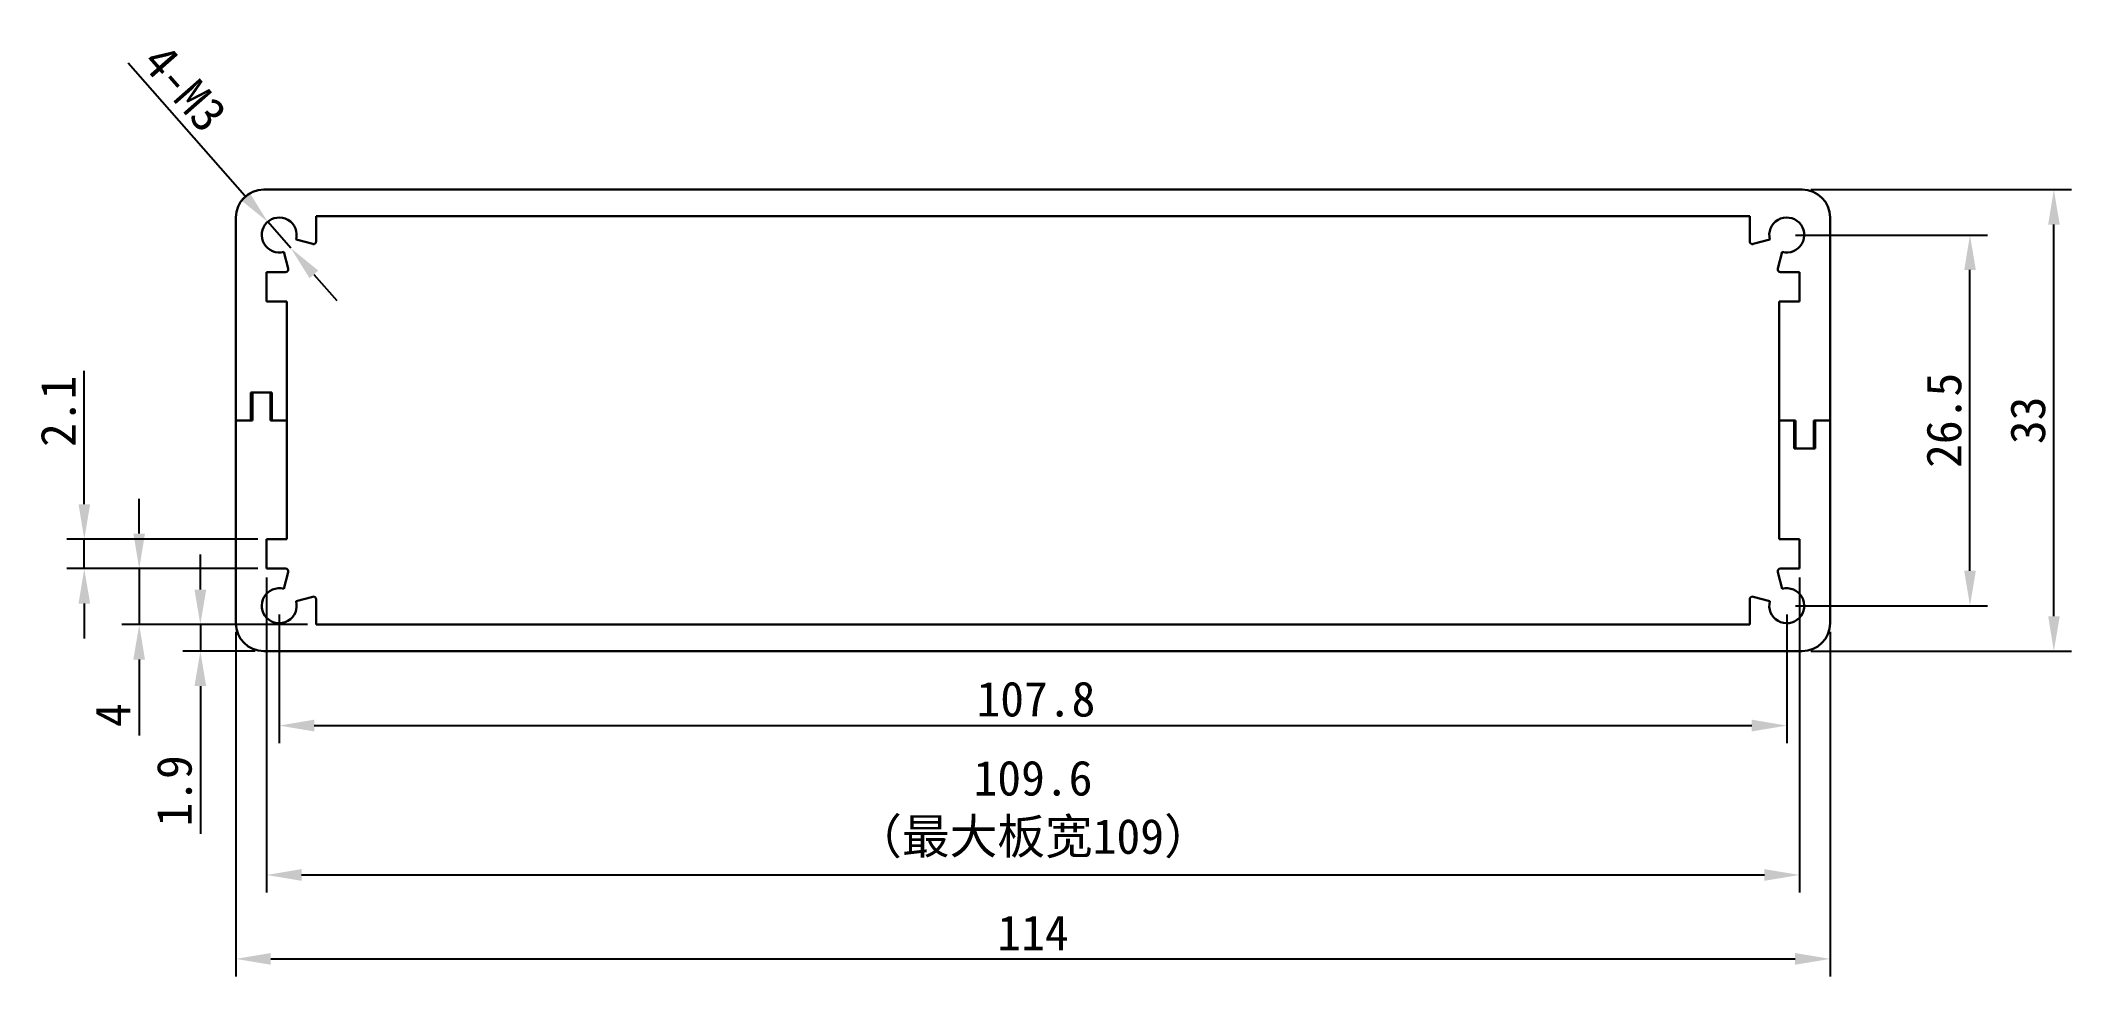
# Model space of a CAD drawing. Header units: millimetres. Extents: x 66 to 211, y 77 to 144.
import ezdxf

# ---------------------------------------------------------------- set-up
doc = ezdxf.new("R2010")
doc.units = ezdxf.units.MM
doc.header["$PDSIZE"] = -1
doc.layers.add('文字层', color=30, linetype='Continuous', lineweight=15)
doc.layers.add('细实线层', color=7, linetype='Continuous')
doc.styles.get("Standard").update_dxf_attribs({"font": 'simhei.ttf'})
doc.dimstyles.new('ISO-25', dxfattribs={"dimtxt": 2.5, "dimasz": 2.5, "dimexe": 1.25, "dimexo": 0.625, "dimtad": 1, "dimdec": 1, "dimdsep": 46, "dimtxsty": 'Standard', "dimcen": 2.5, "dimadec": 0, "dimazin": 0, "dimtfac": 1, "dimtdec": 1, "dimtmove": 0, "dimatfit": 3, "dimfxl": 1, "dimarcsym": 0})

# ---------------------------------------------------------------- blocks, each defined once
blk = doc.blocks.new('_D')
at = {"layer": 'Defpoints', "color": 0}
for p in [(83.29, 103.65), (191.09, 103.65), (191.09, 95.08)]:
    blk.add_point(p, dxfattribs=at)
at = {"layer": '细实线层', "color": 0, "lineweight": -2}
for p, q in [((83.29, 103.03), (83.29, 93.83)), ((191.09, 103.03), (191.09, 93.83)), ((85.79, 95.08), (188.59, 95.08))]:
    blk.add_line(p, q, dxfattribs=at)
at = {"layer": '细实线层', "color": 0}
for points in [[(85.79, 95.5), (85.79, 94.66), (83.29, 95.08)], [(188.59, 95.5), (188.59, 94.66), (191.09, 95.08)]]:
    blk.add_solid(points, dxfattribs=at)
at = {"layer": '细实线层', "color": 0, "insert": (137.4, 98.23), "char_height": 2.5, "attachment_point": 2}
blk.add_mtext('107.8', dxfattribs=at)
blk = doc.blocks.new('_D_1')
at = {"layer": 'Defpoints', "color": 0}
for p in [(191.09, 130.15), (204.19, 130.15), (191.09, 103.65)]:
    blk.add_point(p, dxfattribs=at)
at = {"layer": '细实线层', "color": 0, "lineweight": -2}
for p, q in [((191.72, 130.15), (205.44, 130.15)), ((204.19, 106.15), (204.19, 127.65)), ((191.72, 103.65), (205.44, 103.65))]:
    blk.add_line(p, q, dxfattribs=at)
at = {"layer": '细实线层', "color": 0}
for points in [[(203.78, 127.65), (204.61, 127.65), (204.19, 130.15)], [(203.78, 106.15), (204.61, 106.15), (204.19, 103.65)]]:
    blk.add_solid(points, dxfattribs=at)
at = {"layer": '细实线层', "color": 0, "insert": (201.07, 116.9), "char_height": 2.5, "attachment_point": 2, "rotation": 90}
blk.add_mtext('26.5', dxfattribs=at)
blk = doc.blocks.new('_D_2')
at = {"layer": 'Defpoints', "color": 0}
for p in [(82.47, 131.09), (84.12, 129.21)]:
    blk.add_point(p, dxfattribs=at)
at = {"layer": '细实线层', "color": 0, "lineweight": -2}
for p, q in [((72.48, 142.45), (80.82, 132.97)), ((84.12, 129.21), (82.47, 131.09)), ((85.77, 127.33), (87.42, 125.46))]:
    blk.add_line(p, q, dxfattribs=at)
at = {"layer": '细实线层', "color": 0}
for points in [[(81.13, 133.24), (80.5, 132.69), (82.47, 131.09)], [(86.08, 127.61), (85.46, 127.06), (84.12, 129.21)]]:
    blk.add_solid(points, dxfattribs=at)
at = {"layer": '细实线层', "color": 0, "insert": (75.24, 144.05), "char_height": 2.5, "attachment_point": 1, "rotation": 311.3095}
blk.add_mtext('4-M3', dxfattribs=at)
blk = doc.blocks.new('_D_3')
at = {"layer": 'Defpoints', "color": 0}
for p in [(82.39, 106.3), (191.99, 106.3), (191.99, 84.4)]:
    blk.add_point(p, dxfattribs=at)
at = {"layer": '文字层', "color": 0, "lineweight": -2}
for p, q in [((82.39, 105.67), (82.39, 83.15)), ((191.99, 105.67), (191.99, 83.15)), ((84.89, 84.4), (189.49, 84.4))]:
    blk.add_line(p, q, dxfattribs=at)
at = {"layer": '文字层', "color": 0}
for points in [[(84.89, 84.82), (84.89, 83.98), (82.39, 84.4)], [(189.49, 84.82), (189.49, 83.98), (191.99, 84.4)]]:
    blk.add_solid(points, dxfattribs=at)
at = {"layer": '文字层', "color": 0, "insert": (137.19, 92.58), "char_height": 2.5, "attachment_point": 2}
blk.add_mtext('109.6\\P（最大板宽109）', dxfattribs=at)
blk = doc.blocks.new('_D_4')
at = {"layer": 'Defpoints', "color": 0}
for p in [(85.94, 102.3), (77.65, 100.4), (82.19, 100.4)]:
    blk.add_point(p, dxfattribs=at)
at = {"layer": '细实线层', "color": 0, "lineweight": -2}
for p, q in [((77.65, 104.8), (77.65, 107.3)), ((85.32, 102.3), (76.4, 102.3)), ((77.65, 102.3), (77.65, 100.4)), ((81.57, 100.4), (76.4, 100.4)), ((77.65, 97.9), (77.65, 87.35))]:
    blk.add_line(p, q, dxfattribs=at)
at = {"layer": '细实线层', "color": 0}
for points in [[(77.23, 104.8), (78.07, 104.8), (77.65, 102.3)], [(77.23, 97.9), (78.07, 97.9), (77.65, 100.4)]]:
    blk.add_solid(points, dxfattribs=at)
at = {"layer": '细实线层', "color": 0, "insert": (74.53, 90.41), "char_height": 2.5, "attachment_point": 2, "rotation": 90}
blk.add_mtext('1.9', dxfattribs=at)
blk = doc.blocks.new('_D_5')
at = {"layer": 'Defpoints', "color": 0}
for p in [(73.28, 106.3), (82.39, 106.3), (85.94, 102.3)]:
    blk.add_point(p, dxfattribs=at)
at = {"layer": '细实线层', "color": 0, "lineweight": -2}
for p, q in [((73.28, 108.8), (73.28, 111.3)), ((81.77, 106.3), (72.03, 106.3)), ((73.28, 106.3), (73.28, 102.3)), ((85.32, 102.3), (72.03, 102.3)), ((73.28, 99.8), (73.28, 94.36))]:
    blk.add_line(p, q, dxfattribs=at)
at = {"layer": '细实线层', "color": 0}
for points in [[(72.86, 108.8), (73.69, 108.8), (73.28, 106.3)], [(72.86, 99.8), (73.69, 99.8), (73.28, 102.3)]]:
    blk.add_solid(points, dxfattribs=at)
at = {"layer": '细实线层', "color": 0, "insert": (70.15, 95.83), "char_height": 2.5, "attachment_point": 2, "rotation": 90}
blk.add_mtext('4', dxfattribs=at)
blk = doc.blocks.new('_D_6')
at = {"layer": 'Defpoints', "color": 0}
for p in [(69.35, 108.4), (82.39, 108.4), (82.39, 106.3)]:
    blk.add_point(p, dxfattribs=at)
at = {"layer": '细实线层', "color": 0, "lineweight": -2}
for p, q in [((69.35, 110.9), (69.35, 120.45)), ((81.77, 108.4), (68.1, 108.4)), ((69.35, 106.3), (69.35, 108.4)), ((81.77, 106.3), (68.1, 106.3)), ((69.35, 103.8), (69.35, 101.3))]:
    blk.add_line(p, q, dxfattribs=at)
at = {"layer": '细实线层', "color": 0}
for points in [[(68.94, 110.9), (69.77, 110.9), (69.35, 108.4)], [(68.94, 103.8), (69.77, 103.8), (69.35, 106.3)]]:
    blk.add_solid(points, dxfattribs=at)
at = {"layer": '细实线层', "color": 0, "insert": (66.23, 117.55), "char_height": 2.5, "attachment_point": 2, "rotation": 90}
blk.add_mtext('2.1', dxfattribs=at)
blk = doc.blocks.new('_D_8')
at = {"layer": 'Defpoints', "color": 0}
for p in [(80.19, 102.4), (194.19, 102.4), (194.19, 78.4)]:
    blk.add_point(p, dxfattribs=at)
at = {"layer": '细实线层', "color": 0, "lineweight": -2}
for p, q in [((80.19, 101.78), (80.19, 77.15)), ((194.19, 101.78), (194.19, 77.15)), ((82.69, 78.4), (191.69, 78.4))]:
    blk.add_line(p, q, dxfattribs=at)
at = {"layer": '细实线层', "color": 0}
for points in [[(82.69, 78.82), (82.69, 77.98), (80.19, 78.4)], [(191.69, 78.82), (191.69, 77.98), (194.19, 78.4)]]:
    blk.add_solid(points, dxfattribs=at)
at = {"layer": '细实线层', "color": 0, "insert": (137.19, 81.52), "char_height": 2.5, "attachment_point": 2}
blk.add_mtext('114', dxfattribs=at)
blk = doc.blocks.new('_D_9')
at = {"layer": 'Defpoints', "color": 0}
for p in [(192.19, 133.4), (210.19, 133.4), (192.19, 100.4)]:
    blk.add_point(p, dxfattribs=at)
at = {"layer": '细实线层', "color": 0, "lineweight": -2}
for p, q in [((192.82, 133.4), (211.44, 133.4)), ((210.19, 102.9), (210.19, 130.9)), ((192.82, 100.4), (211.44, 100.4))]:
    blk.add_line(p, q, dxfattribs=at)
at = {"layer": '细实线层', "color": 0}
for points in [[(209.78, 130.9), (210.61, 130.9), (210.19, 133.4)], [(209.78, 102.9), (210.61, 102.9), (210.19, 100.4)]]:
    blk.add_solid(points, dxfattribs=at)
at = {"layer": '细实线层', "color": 0, "insert": (207.07, 116.9), "char_height": 2.5, "attachment_point": 2, "rotation": 90}
blk.add_mtext('33', dxfattribs=at)

msp = doc.modelspace()

# ---------------------------------------------------------------- linework, layer by layer
at = {"color": 7, "linetype": 'Continuous', "lineweight": 30}
for p, q in [((82.19, 133.4), (192.19, 133.4)), ((80.19, 116.9), (80.19, 131.4)), ((85.94, 131.5), (188.44, 131.5)), ((85.94, 129.7), (85.94, 131.5)), ((188.44, 131.5), (188.44, 129.7)), ((194.19, 131.4), (194.19, 116.9)), ((84.5, 129.83), (85.69, 129.51)), ((188.69, 129.51), (189.89, 129.83)), ((83.94, 127.75), (83.62, 128.94)), ((190.77, 128.94), (190.45, 127.75)), ((82.39, 127.5), (83.74, 127.5)), ((82.39, 125.4), (82.39, 127.5)), ((190.64, 127.5), (191.99, 127.5)), ((191.99, 127.5), (191.99, 125.4)), ((83.84, 125.4), (82.39, 125.4)), ((83.84, 116.9), (83.84, 125.4)), ((190.54, 125.4), (190.54, 116.9)), ((191.99, 125.4), (190.54, 125.4)), ((81.27, 118.9), (82.77, 118.9)), ((81.27, 116.9), (81.27, 118.9)), ((81.37, 116.9), (81.37, 118.9)), ((81.37, 118.9), (82.67, 118.9)), ((82.67, 118.9), (82.67, 116.9)), ((82.77, 118.9), (82.77, 116.9)), ((80.19, 102.4), (80.19, 116.9)), ((80.19, 116.9), (81.37, 116.9)), ((81.27, 116.9), (80.19, 116.9)), ((82.67, 116.9), (83.84, 116.9)), ((83.84, 116.9), (82.77, 116.9)), ((83.84, 108.4), (83.84, 116.9)), ((190.54, 116.9), (190.54, 108.4)), ((190.54, 116.9), (191.62, 116.9)), ((191.72, 116.9), (190.54, 116.9)), ((191.62, 114.9), (191.62, 116.9)), ((191.72, 114.9), (191.72, 116.9)), ((193.02, 116.9), (193.02, 114.9)), ((194.19, 116.9), (193.02, 116.9)), ((193.12, 116.9), (193.12, 114.9)), ((193.12, 116.9), (194.19, 116.9)), ((194.19, 116.9), (194.19, 102.4)), ((193.12, 114.9), (191.62, 114.9)), ((193.02, 114.9), (191.72, 114.9)), ((82.39, 108.4), (83.84, 108.4)), ((82.39, 106.3), (82.39, 108.4)), ((190.54, 108.4), (191.99, 108.4)), ((191.99, 108.4), (191.99, 106.3)), ((83.74, 106.3), (82.39, 106.3)), ((83.62, 104.86), (83.94, 106.05)), ((190.45, 106.05), (190.77, 104.86)), ((191.99, 106.3), (190.64, 106.3)), ((85.69, 104.29), (84.5, 103.97)), ((85.94, 102.3), (85.94, 104.1)), ((188.44, 104.1), (188.44, 102.3)), ((189.89, 103.97), (188.69, 104.29)), ((188.44, 102.3), (85.94, 102.3)), ((192.19, 100.4), (82.19, 100.4))]:
    msp.add_line(p, q, dxfattribs=at)
for centre, radius, start, end in [((82.19, 131.4), 2, 90, 180), ((192.19, 131.4), 2, 0, 90), ((83.29, 130.15), 1.25, 345, 285), ((191.09, 130.15), 1.25, 255, 195), ((85.74, 129.7), 0.2, 255, 0), ((188.64, 129.7), 0.2, 180, 285), ((83.74, 127.7), 0.2, 270, 15), ((190.64, 127.7), 0.2, 165, 270), ((83.74, 106.1), 0.2, 345, 90), ((190.64, 106.1), 0.2, 90, 195), ((83.29, 103.65), 1.25, 75, 15), ((191.09, 103.65), 1.25, 165, 105), ((85.74, 104.1), 0.2, 0, 105), ((188.64, 104.1), 0.2, 75, 180), ((82.19, 102.4), 2, 180, 270), ((192.19, 102.4), 2, 270, 0)]:
    msp.add_arc(centre, radius, start, end, dxfattribs=at)

# ---------------------------------------------------------------- dimensions: what is measured, and where the dimension line sits
at = {"layer": '文字层'}
dim = msp.add_linear_dim(base=(191.99, 84.4), p1=(82.39, 106.3), p2=(191.99, 106.3), text='<>\\P（最大板宽109）', dimstyle='ISO-25', dxfattribs=at)
dim.commit()
dim.dimension.update_dxf_attribs({"geometry": '_D_3', "text_midpoint": (137.19, 84.4), "dimtype": 160})
at = {"layer": '细实线层'}
dim = msp.add_diameter_dim_2p(p1=(84.12, 129.21), p2=(82.47, 131.09), text='4-M3', dimstyle='ISO-25', dxfattribs=at)
dim.commit()
dim.dimension.update_dxf_attribs({"geometry": '_D_2', "text_midpoint": (75.19, 139.37), "dimtype": 163})
for base, p1, p2, angle, picture, middle in [((210.19, 133.4), (192.19, 100.4), (192.19, 133.4), 90, '_D_9', (210.19, 116.9)), ((204.19, 130.15), (191.09, 103.65), (191.09, 130.15), 90, '_D_1', (204.19, 116.9)), ((69.35, 108.4), (82.39, 106.3), (82.39, 108.4), 90, '_D_6', (69.35, 117.55)), ((73.28, 106.3), (85.94, 102.3), (82.39, 106.3), 90, '_D_5', (73.28, 95.83)), ((77.65, 100.4), (85.94, 102.3), (82.19, 100.4), 90, '_D_4', (77.65, 90.41)), ((191.09, 95.08), (83.29, 103.65), (191.09, 103.65), 0, '_D', (137.4, 95.08))]:
    dim = msp.add_linear_dim(base=base, p1=p1, p2=p2, angle=angle, dimstyle='ISO-25', dxfattribs=at)
    dim.commit()
    dim.dimension.update_dxf_attribs({"geometry": picture, "text_midpoint": middle, "dimtype": 160})
dim = msp.add_linear_dim(base=(194.19, 78.4), p1=(80.19, 102.4), p2=(194.19, 102.4), dimstyle='ISO-25', dxfattribs=at)
dim.commit()
dim.dimension.update_dxf_attribs({"geometry": '_D_8', "text_midpoint": (137.19, 78.4), "dimtype": 160})

doc.saveas('drawing.dxf')
